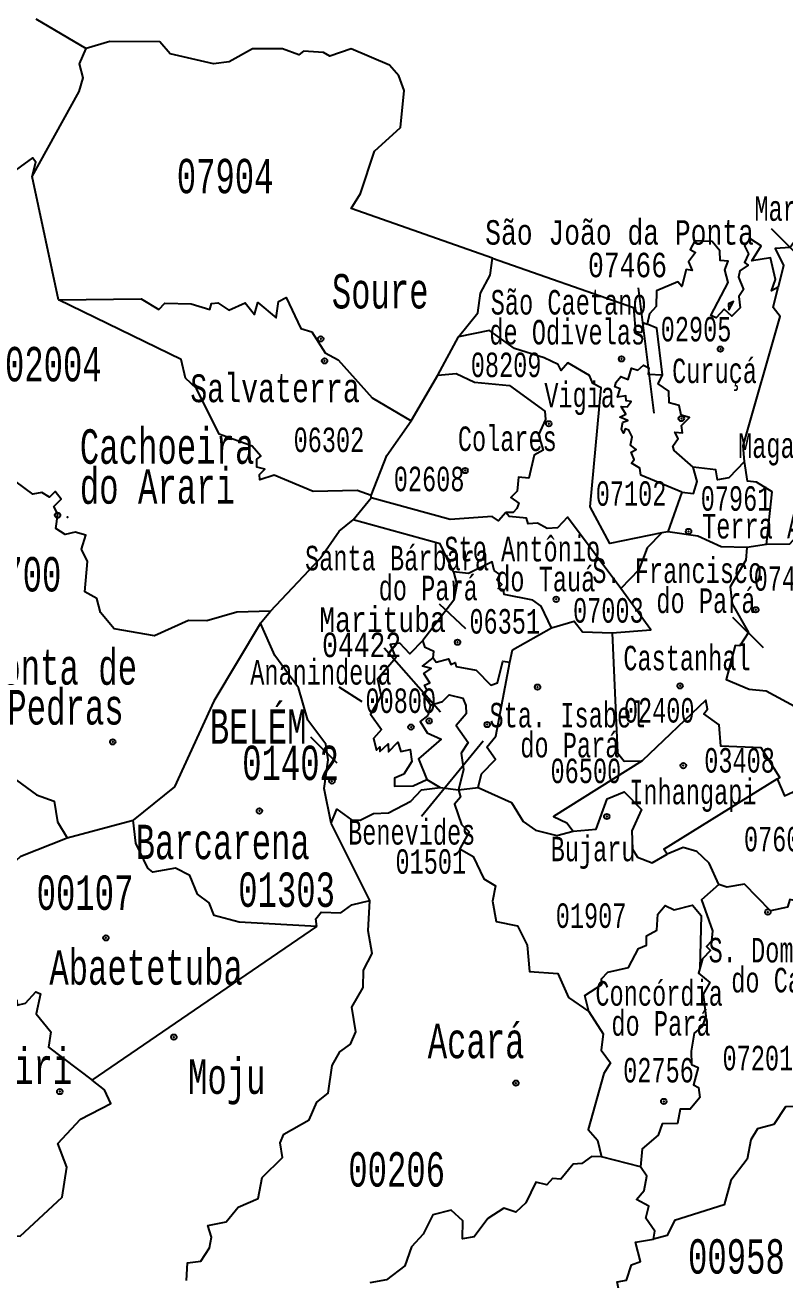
# Model space of a CAD drawing. Header units: millimetres. Extents: x 9851 to 10267, y 23387 to 23778.
# Drawn here: x 10100.57 to 10113.28, y 23701.9 to 23722.87 of the extents above; entities that cross this region are included whole.
import ezdxf
from ezdxf.enums import TextEntityAlignment as Align

# ---------------------------------------------------------------- set-up
doc = ezdxf.new("R2010")
doc.units = ezdxf.units.MM
doc.layers.add('3', color=7, linetype='Continuous')
doc.styles.add('MONOTXT', font='MONOTXT', dxfattribs={"height": 0.2})

# ---------------------------------------------------------------- blocks, each defined once
blk = doc.blocks.new('SEDE')
at = {"layer": '3', "color": 7, "linetype": 'Continuous'}
blk.add_circle((0, 0), 0.00451, dxfattribs=at)

msp = doc.modelspace()

# ---------------------------------------------------------------- linework, layer by layer
at = {"color": 7, "linetype": 'Continuous'}
for p, q in [((10101.136, 23718.282), (10100.691, 23720.344)), ((10113.568, 23718.959), (10113.06, 23719.468)), ((10111.1, 23716.387), (10110.834, 23718.482)), ((10107.477, 23717.02), (10107.824, 23717.663)), ((10107.03, 23716.256), (10107.477, 23717.02)), ((10106.363, 23714.972), (10106.361, 23715.008)), ((10111.562, 23715.066), (10111.324, 23714.403)), ((10106.061, 23714.603), (10106.363, 23714.972)), ((10111.324, 23714.403), (10111.227, 23714.385)), ((10112.977, 23714.19), (10112.646, 23714.14)), ((10107.945, 23712.782), (10107.504, 23713.194)), ((10104.512, 23712.875), (10104.681, 23713.076)), ((10112.924, 23712.461), (10112.415, 23712.97)), ((10107.521, 23711.389), (10106.579, 23712.46)), ((10106.214, 23711.561), (10105.831, 23711.804)), ((10105.795, 23710.535), (10105.357, 23710.972)), ((10108.238, 23710.905), (10107.205, 23709.643)), ((10107.296, 23710.261), (10107.519, 23710.129)), ((10107.519, 23710.129), (10107.826, 23710.091)), ((10107.826, 23710.091), (10108.153, 23710.13)), ((10101.28, 23709.287), (10102.382, 23709.582)), ((10106.342, 23708.239), (10105.694, 23709.531)), ((10101.699, 23705.232), (10105.452, 23707.804)), ((10110.868, 23703.787), (10110.219, 23703.952))]:
    msp.add_line(p, q, dxfattribs=at)
for points in [[(10100.756, 23722.978), (10101.596, 23722.482)], [(10108.395, 23718.98), (10106.03, 23719.806), (10106.184, 23720.06), (10106.418, 23720.764), (10106.852, 23721.164), (10106.915, 23721.783), (10106.828, 23722.026), (10106.67, 23722.207), (10106.029, 23722.479), (10105.672, 23722.353), (10105.568, 23722.416), (10105.232, 23722.437), (10105.153, 23722.376), (10104.878, 23722.477), (10104.378, 23722.477), (10103.989, 23722.261), (10103.728, 23722.226), (10103.004, 23722.393), (10102.828, 23722.597), (10101.992, 23722.601), (10101.596, 23722.482)], [(10100.691, 23720.344), (10101.479, 23721.762), (10101.546, 23721.991), (10101.484, 23722.229), (10101.596, 23722.482)], [(10100.691, 23720.344), (10100.753, 23720.582), (10100.701, 23720.655), (10100.135, 23720.247), (10099.981, 23720.264), (10099.895, 23720.409), (10099.785, 23720.436), (10099.462, 23719.94), (10099.309, 23719.906), (10099.094, 23720.086), (10098.836, 23719.754), (10098.676, 23719.697)], [(10114.494, 23717.781), (10114.447, 23717.908), (10114.355, 23717.905), (10114.451, 23718.123), (10114.449, 23718.2), (10114.345, 23718.249), (10114.434, 23718.315), (10114.484, 23718.535), (10114.391, 23718.76), (10114.163, 23718.994), (10113.89, 23718.815), (10113.769, 23718.866), (10113.855, 23719.065), (10113.769, 23719.305), (10113.817, 23719.369), (10113.754, 23719.425), (10113.564, 23719.426), (10113.373, 23719.155), (10113.119, 23719.142), (10113.262, 23718.857), (10113.171, 23718.494)], [(10113.171, 23718.494), (10113.062, 23718.432), (10113.127, 23718.619), (10113.041, 23718.986), (10112.733, 23718.931), (10112.885, 23719.184), (10112.715, 23719.294), (10112.607, 23719.186), (10112.676, 23719.053), (10112.608, 23718.903), (10112.671, 23718.862), (10112.53, 23718.768), (10112.506, 23718.659), (10112.591, 23718.453), (10112.511, 23718.337), (10112.534, 23718.146), (10112.395, 23718.007), (10112.269, 23718.124), (10112.133, 23717.979), (10112.044, 23718.022), (10112.333, 23718.571), (10112.277, 23718.782), (10112.335, 23718.93), (10112.201, 23718.941), (10112.195, 23719.099), (10112.067, 23719.258), (10111.78, 23719.269), (10111.698, 23719.123), (10111.791, 23719.073), (10111.673, 23718.915), (10111.731, 23718.771), (10111.634, 23718.79), (10111.561, 23718.503), (10111.491, 23718.58), (10111.134, 23718.43), (10111.13, 23718.169), (10111.017, 23718.045), (10110.983, 23717.877)], [(10107.824, 23717.663), (10108.149, 23718.063), (10108.19, 23718.394), (10108.356, 23718.696), (10108.395, 23718.98)], [(10108.395, 23718.98), (10110.752, 23718.154), (10110.787, 23717.749), (10110.892, 23717.738), (10110.922, 23717.898), (10110.983, 23717.877)], [(10112.609, 23715.577), (10112.586, 23715.838), (10113.207, 23718), (10113.088, 23718.154), (10113.171, 23718.494)], [(10101.136, 23718.282), (10102.517, 23718.298), (10102.812, 23718.122), (10102.911, 23718.224), (10103.355, 23718.212), (10103.666, 23718.121), (10103.69, 23718.22), (10103.801, 23718.232), (10103.982, 23718.106), (10104.254, 23718.229), (10104.412, 23718.037), (10104.468, 23718.237), (10104.773, 23717.98), (10104.812, 23718.252), (10104.94, 23718.32), (10105.186, 23717.8), (10105.373, 23717.748), (10105.593, 23717.395), (10105.812, 23717.278), (10106.38, 23716.641), (10107.03, 23716.256)], [(10106.361, 23715.008), (10106.127, 23715.091), (10105.392, 23715.077), (10104.74, 23715.349), (10104.504, 23715.269), (10104.494, 23715.362), (10104.584, 23715.448), (10104.451, 23715.486), (10104.451, 23715.618), (10104.516, 23715.665), (10104.375, 23715.837), (10103.82, 23716.035), (10103.444, 23716.8), (10103.256, 23716.971), (10103.187, 23717.286), (10101.136, 23718.282)], [(10112.349, 23718.106), (10112.422, 23718.256), (10112.34, 23718.217), (10112.349, 23718.106)], [(10111.227, 23714.385), (10110.353, 23714.206), (10110.026, 23714.818), (10110.212, 23716.81), (10110.074, 23716.88), (10110.015, 23717.014), (10109.656, 23717.228), (10109.544, 23717.102), (10109.494, 23717.2), (10109.257, 23717.311), (10108.761, 23717.466), (10108.345, 23717.77), (10107.824, 23717.663)], [(10111.237, 23717.029), (10111.141, 23717.809), (10110.983, 23717.877)], [(10111.562, 23715.066), (10110.872, 23715.349), (10110.856, 23715.464), (10110.718, 23715.548), (10110.761, 23715.609), (10110.712, 23715.735), (10110.799, 23715.779), (10110.704, 23715.852), (10110.732, 23715.99), (10110.673, 23716.104), (10110.612, 23716.123), (10110.583, 23716.054), (10110.549, 23716.119), (10110.574, 23716.236), (10110.659, 23716.261), (10110.521, 23716.318), (10110.623, 23716.372), (10110.545, 23716.499), (10110.646, 23716.495), (10110.714, 23716.581), (10110.629, 23716.594), (10110.624, 23716.677), (10110.485, 23716.654), (10110.528, 23716.794), (10110.442, 23716.826), (10110.463, 23716.905), (10110.541, 23717.001), (10110.66, 23716.949), (10110.717, 23717.137), (10110.823, 23717.105), (10110.917, 23717.19), (10111.008, 23717.144), (10110.997, 23717.041), (10111.237, 23717.029)], [(10107.477, 23717.02), (10107.783, 23717.05), (10108.09, 23716.904), (10108.676, 23716.85), (10109.27, 23716.419), (10109.28, 23716.283), (10109.161, 23716.024), (10109.241, 23715.768), (10109.088, 23715.686), (10109, 23715.298), (10108.826, 23715.316), (10108.807, 23715.08), (10108.699, 23714.977), (10108.833, 23714.883), (10108.802, 23714.793), (10108.74, 23714.724), (10108.618, 23714.728)], [(10111.747, 23715.482), (10111.431, 23715.764), (10111.408, 23715.836), (10111.498, 23715.963), (10111.442, 23716.07), (10111.573, 23716.06), (10111.552, 23716.18), (10111.688, 23716.313), (10111.547, 23716.354), (10111.513, 23716.513), (10111.348, 23716.558), (10111.345, 23716.755), (10111.167, 23716.876), (10111.237, 23717.029)], [(10106.361, 23715.008), (10106.624, 23715.681), (10107.03, 23716.256)], [(10111.562, 23715.066), (10111.755, 23715.045), (10111.815, 23715.246), (10111.747, 23715.482)], [(10112.609, 23715.577), (10112.347, 23715.305), (10112.154, 23715.271), (10112.127, 23715.437), (10111.747, 23715.482)], [(10112.977, 23714.19), (10113.069, 23715.071), (10112.809, 23715.235), (10112.661, 23715.248), (10112.609, 23715.577)], [(10104.681, 23713.076), (10104.115, 23713.062), (10103.617, 23712.916), (10103.306, 23712.919), (10102.741, 23712.666), (10102.065, 23712.78), (10101.838, 23713.055), (10101.774, 23713.29), (10101.575, 23713.397), (10101.616, 23713.904), (10101.518, 23714.11), (10101.59, 23714.346), (10101.414, 23714.399), (10101.243, 23714.36), (10101.09, 23714.459), (10101.121, 23714.697), (10101.058, 23714.824), (10101.177, 23714.947), (10101.075, 23715.074), (10100.981, 23714.983), (10100.852, 23715.061), (10100.706, 23715.034), (10100.425, 23715.237)], [(10108.618, 23714.728), (10108.495, 23714.586), (10108.388, 23714.659), (10107.685, 23714.606), (10106.363, 23714.972)], [(10104.681, 23713.076), (10105.512, 23713.958), (10105.826, 23714.413), (10106.061, 23714.603)], [(10107.738, 23713.733), (10107.519, 23714.2), (10106.061, 23714.603)], [(10110.541, 23713.457), (10109.65, 23714.646), (10109.478, 23714.467), (10109.308, 23714.456), (10109.144, 23714.549), (10108.989, 23714.537), (10108.963, 23714.63), (10108.67, 23714.659), (10108.618, 23714.728)], [(10111.227, 23714.385), (10110.978, 23714.134), (10110.839, 23713.768), (10110.541, 23713.457)], [(10112.646, 23714.14), (10112.22, 23714.15), (10111.83, 23714.331), (10111.324, 23714.403)], [(10113.691, 23714.223), (10113.536, 23714.385), (10113.362, 23714.195), (10112.977, 23714.19)], [(10112.646, 23714.14), (10112.632, 23713.926), (10112.371, 23713.48), (10112.404, 23713.2), (10112.676, 23712.718), (10112.528, 23712.496), (10112.452, 23712.501), (10112.302, 23711.931), (10112.687, 23711.771), (10112.969, 23711.745), (10114.33, 23711.01)], [(10109.382, 23712.798), (10109.206, 23713.162), (10109.07, 23713.258), (10108.59, 23713.352), (10108.575, 23713.432), (10108.488, 23713.453), (10108.55, 23713.524), (10108.472, 23713.596), (10108.517, 23713.69), (10108.419, 23713.757), (10108.385, 23713.902), (10107.989, 23713.707), (10107.738, 23713.733)], [(10107.738, 23713.733), (10107.795, 23713.522), (10107.748, 23713.258), (10107.226, 23712.587)], [(10110.396, 23712.712), (10111.04, 23712.766), (10110.541, 23713.457)], [(10109.382, 23712.798), (10109.761, 23712.909), (10109.899, 23712.73), (10110.396, 23712.712)], [(10104.512, 23712.875), (10103.733, 23711.573), (10103.072, 23710.138), (10102.382, 23709.582)], [(10105.694, 23709.531), (10105.575, 23710.111), (10105.644, 23710.592), (10105.604, 23710.854), (10105.304, 23711.253), (10105.149, 23711.793), (10104.752, 23712.334), (10104.512, 23712.875)], [(10108.682, 23712.225), (10108.725, 23712.432), (10109.382, 23712.798)], [(10110.396, 23712.712), (10110.486, 23710.705), (10110.597, 23710.568), (10110.895, 23710.575)], [(10107.226, 23712.587), (10107.012, 23712.363), (10106.845, 23712.54), (10106.68, 23712.518), (10106.774, 23712.293), (10106.467, 23711.94), (10106.529, 23711.658), (10106.354, 23711.354), (10106.539, 23711.1), (10106.4, 23710.947), (10106.453, 23710.752), (10106.506, 23710.81), (10106.51, 23710.729), (10106.65, 23710.86), (10106.652, 23710.723), (10106.812, 23710.887), (10106.858, 23710.728), (10107.018, 23710.764), (10107.042, 23710.561), (10106.91, 23710.353), (10106.753, 23710.283), (10106.756, 23710.149), (10107.064, 23710.157), (10107.296, 23710.261)], [(10107.398, 23712.293), (10107.41, 23712.399), (10107.267, 23712.47), (10107.226, 23712.587)], [(10107.356, 23711.507), (10107.225, 23711.696), (10107.293, 23711.758), (10107.258, 23711.84), (10107.345, 23711.879), (10107.245, 23712.035), (10107.365, 23712.118), (10107.222, 23712.156), (10107.398, 23712.293)], [(10107.398, 23712.293), (10107.453, 23712.226), (10107.658, 23712.279), (10107.697, 23712.184), (10107.77, 23712.218), (10107.785, 23712.153), (10108.118, 23712.087), (10108.368, 23711.841), (10108.476, 23711.878), (10108.565, 23712.238), (10108.682, 23712.225)], [(10108.153, 23710.13), (10108.207, 23710.354), (10108.442, 23710.594), (10108.299, 23710.801), (10108.449, 23710.986), (10108.682, 23712.225)], [(10107.356, 23711.507), (10107.557, 23711.567), (10107.667, 23711.679), (10107.895, 23711.62), (10107.946, 23711.496), (10107.952, 23711.358), (10107.785, 23711.167), (10107.985, 23710.882), (10107.867, 23710.704), (10107.906, 23710.431), (10107.826, 23710.091)], [(10107.356, 23711.507), (10107.313, 23711.334), (10107.183, 23711.229), (10107.299, 23711.042), (10107.536, 23710.937), (10107.157, 23710.608), (10107.296, 23710.261)], [(10113.156, 23710.271), (10113.197, 23710.296), (10112.889, 23710.79), (10112.211, 23710.818), (10112.182, 23711.176), (10111.93, 23711.361), (10111.987, 23711.439), (10111.96, 23711.586), (10110.895, 23710.575)], [(10099.732, 23710.758), (10100.768, 23710.004), (10101.062, 23709.9), (10101.117, 23709.556), (10101.28, 23709.287)], [(10110.895, 23710.575), (10109.413, 23709.645), (10109.634, 23709.536), (10109.741, 23709.4)], [(10113.156, 23710.271), (10113.277, 23709.987), (10113.421, 23710.054), (10113.458, 23709.948), (10113.652, 23710.035), (10113.711, 23709.872), (10114.086, 23710.096), (10114.084, 23710.3), (10114.177, 23710.324), (10114.133, 23710.455), (10114.226, 23710.486)], [(10111.316, 23709.011), (10111.261, 23709.096), (10113.156, 23710.271)], [(10105.694, 23709.531), (10105.79, 23709.765), (10106.033, 23709.586), (10106.182, 23709.579), (10106.403, 23709.695), (10106.653, 23709.702), (10107.028, 23709.897), (10107.207, 23710.09), (10107.519, 23710.129)], [(10107.826, 23710.091), (10107.859, 23709.964), (10107.758, 23709.849), (10107.873, 23709.507), (10108.001, 23709.384), (10107.844, 23709.1), (10108.071, 23708.973), (10108.247, 23708.601), (10108.445, 23708.485), (10108.391, 23708.229), (10108.457, 23707.887), (10108.809, 23707.816), (10108.972, 23707.494), (10109.012, 23707.054), (10109.485, 23707.02), (10109.665, 23706.615), (10110.005, 23706.384)], [(10108.153, 23710.13), (10108.71, 23709.878), (10108.905, 23709.557), (10109.111, 23709.413), (10109.472, 23709.324), (10109.741, 23709.4)], [(10109.741, 23709.4), (10110.125, 23709.429), (10110.309, 23709.937), (10110.598, 23710.057), (10110.886, 23709.76), (10110.722, 23709.404), (10110.735, 23709.097), (10110.82, 23708.965), (10111.066, 23708.866), (10111.316, 23709.011)], [(10105.452, 23707.804), (10104.153, 23707.874), (10103.735, 23707.99), (10103.652, 23708.197), (10103.459, 23708.342), (10103.33, 23708.658), (10103.089, 23708.78), (10102.712, 23708.715), (10102.628, 23708.777), (10102.428, 23709.199), (10102.382, 23709.582)], [(10099.211, 23707.779), (10100.501, 23708.979), (10101.28, 23709.287)], [(10112.179, 23708.504), (10112.019, 23708.864), (10111.811, 23709.056), (10111.583, 23709.126), (10111.316, 23709.011)], [(10112.179, 23708.504), (10111.889, 23708.247), (10112.072, 23707.732), (10112.056, 23707.56), (10111.973, 23707.468), (10112.042, 23707.402), (10111.904, 23707.264), (10111.864, 23707.099)], [(10114.567, 23708.497), (10114.46, 23708.441), (10114.374, 23708.486), (10114.347, 23708.364), (10114.186, 23708.311), (10114.122, 23708.407), (10113.966, 23708.288), (10113.953, 23708.417), (10113.816, 23708.427), (10113.565, 23708.322), (10113.515, 23708.22), (10113.368, 23708.257), (10113.328, 23708.127), (10113.046, 23708.068), (10112.611, 23708.51), (10112.313, 23708.461), (10112.179, 23708.504)], [(10103.272, 23701.883), (10103.291, 23702.182), (10103.512, 23702.208), (10103.659, 23702.429), (10103.69, 23702.608), (10103.629, 23702.805), (10103.94, 23702.865), (10104.141, 23703.112), (10104.472, 23703.257), (10104.542, 23703.61), (10104.883, 23703.94), (10104.842, 23704.185), (10104.903, 23704.332), (10105.325, 23704.572), (10105.456, 23704.867), (10105.646, 23705.018), (10105.71, 23705.479), (10105.838, 23705.707), (10106.018, 23705.837), (10106.107, 23706.041), (10106.039, 23706.454), (10106.227, 23706.783), (10106.237, 23707.073), (10106.38, 23707.353), (10106.312, 23707.733), (10106.342, 23708.239)], [(10105.452, 23707.804), (10105.437, 23707.931), (10105.528, 23708.042), (10105.858, 23708.03), (10106.04, 23708.166), (10106.342, 23708.239)], [(10110.005, 23706.384), (10109.936, 23706.653), (10110.221, 23706.835), (10110.216, 23706.931), (10110.323, 23707.042), (10110.666, 23707.117), (10110.833, 23707.435), (10110.97, 23707.492), (10110.969, 23707.649), (10111.141, 23707.742), (10111.156, 23708.012), (10111.282, 23708.155), (10111.432, 23708.085), (10111.738, 23708.158), (10111.884, 23707.989), (10111.864, 23707.099)], [(10099.211, 23707.779), (10099.742, 23707.177), (10099.732, 23707.028), (10099.593, 23706.877), (10099.625, 23706.778), (10099.793, 23706.679), (10099.954, 23706.713), (10099.99, 23706.57), (10100.315, 23706.868), (10100.38, 23706.838), (10100.31, 23706.617), (10100.435, 23706.571), (10100.441, 23706.489), (10100.581, 23706.52), (10100.753, 23706.709), (10100.835, 23706.677), (10100.761, 23706.345), (10101.006, 23706.041), (10100.968, 23705.788), (10101.699, 23705.232)], [(10111.864, 23707.099), (10111.839, 23707.022), (10112.03, 23706.867), (10111.916, 23706.675), (10111.961, 23706.305), (10111.899, 23706.131), (10111.768, 23706.022), (10111.716, 23705.722), (10111.724, 23705.496), (10111.831, 23705.447), (10111.753, 23705.159), (10111.841, 23705.113), (10111.861, 23704.943), (10111.701, 23704.75), (10111.533, 23704.752), (10111.49, 23704.508), (10111.231, 23704.505), (10111.166, 23704.316), (10110.897, 23704.089), (10110.868, 23703.787)], [(10110.005, 23706.384), (10110.242, 23706.01), (10110.211, 23705.736), (10110.366, 23705.527), (10110.258, 23705.346), (10109.993, 23704.411), (10110.149, 23704.23), (10110.219, 23703.952)], [(10098.438, 23700.663), (10098.91, 23701.021), (10099.179, 23701.131), (10099.175, 23701.317), (10099.364, 23701.597), (10099.654, 23701.748), (10099.719, 23702.166), (10099.85, 23702.387), (10100.261, 23702.633), (10100.494, 23702.629), (10101.195, 23703.278), (10101.272, 23703.781), (10101.125, 23704.177), (10101.499, 23704.581), (10102.01, 23704.844), (10101.905, 23705.074), (10101.699, 23705.232)], [(10114.886, 23704.794), (10113.293, 23704.788), (10113.1, 23704.495), (10112.826, 23704.423), (10112.713, 23704.235), (10112.654, 23703.914), (10112.378, 23703.559), (10112.271, 23703.152), (10111.435, 23702.89), (10111.317, 23702.639), (10111.085, 23702.579)], [(10110.219, 23703.952), (10110.047, 23703.96), (10109.89, 23703.841), (10109.744, 23703.832), (10109.538, 23703.58), (10109.397, 23703.589), (10109.301, 23703.482), (10109.118, 23703.53), (10108.952, 23703.182), (10108.781, 23703.029), (10108.583, 23703.095), (10108.313, 23702.92), (10108.087, 23702.615), (10107.892, 23702.584), (10107.897, 23702.881), (10107.704, 23703.06), (10107.397, 23702.981), (10107.236, 23702.661), (10107.037, 23702.45), (10106.927, 23702.132), (10106.622, 23701.897), (10106.341, 23701.845)], [(10111.085, 23702.579), (10111.107, 23702.712), (10110.957, 23702.925), (10111.006, 23703.127), (10110.801, 23703.239), (10110.928, 23703.392), (10110.974, 23703.632), (10110.868, 23703.787)], [(10111.236, 23699.626), (10110.942, 23699.737), (10110.711, 23699.592), (10110.553, 23699.839), (10110.266, 23699.859), (10110.288, 23700.063), (10110.451, 23700.361), (10110.263, 23700.517), (10110.539, 23700.747), (10110.384, 23700.861), (10110.211, 23701.164), (10110.222, 23701.393), (10110.301, 23701.546), (10110.515, 23701.67), (10110.48, 23701.864), (10110.632, 23701.89), (10110.717, 23702.148), (10110.87, 23702.204), (10110.785, 23702.528), (10111.085, 23702.579)]]:
    msp.add_lwpolyline(points, dxfattribs=at)
for p in [(10112.377, 23718.207), (10105.519, 23717.627), (10112.205, 23717.457), (10105.585, 23717.26), (10110.552, 23717.293), (10111.552, 23716.296), (10109.335, 23716.21), (10107.935, 23715.427), (10101.286, 23714.646), (10111.672, 23714.41), (10109.458, 23713.274), (10112.799, 23713.099), (10107.808, 23712.557), (10109.147, 23711.807), (10111.53, 23711.827), (10107.333, 23711.241), (10107.03, 23711.138), (10108.305, 23711.18), (10102.041, 23710.891), (10111.585, 23710.493), (10105.708, 23710.235), (10104.494, 23709.735), (10110.305, 23709.643), (10112.999, 23708.046), (10101.927, 23707.613), (10103.063, 23705.955), (10108.785, 23705.185), (10101.155, 23705.043), (10111.258, 23704.88)]:
    msp.add_point(p, dxfattribs=at)

# ---------------------------------------------------------------- block references
for p, xscale, yscale, zscale, rotation in [((10105.519, 23717.627), 9.999977999378986, 9.999977999378986, 10, 0.1269994290178127), ((10110.552, 23717.293), 10.00001885312944, 10.00001885312944, 10, 0.1112574274372892), ((10112.205, 23717.457), 10.00001615422052, 10.00001615422052, 10, 0.1029865101146922), ((10105.585, 23717.26), 9.999979147880714, 9.999979147880714, 10, 0.1299342798237481), ((10111.552, 23716.296), 10.00002089490185, 10.00002089490185, 10, 0.1171271079057445), ((10109.335, 23716.21), 9.999977690704899, 9.999977690704899, 10, 0.126199015045338), ((10107.935, 23715.427), 9.999982638162871, 9.999982638162871, 10, 0.1384720236902117), ((10101.119, 23714.68), 10, 10, 10, 0.1654192356468289), ((10111.672, 23714.41), 9.999981303286217, 9.999981303286217, 10, 0.1352703704405577), ((10109.458, 23713.274), 9.99998915587557, 9.99998915587557, 10, 0.1531462563808192), ((10112.799, 23713.099), 9.999985049332174, 9.999985049332174, 10, 0.1440749147842474), ((10107.808, 23712.557), 10, 10, 10, 0.1646188244060949), ((10111.53, 23711.827), 10, 10, 10, 0.1603499633779772), ((10109.147, 23711.807), 10, 10, 10, 0.1675536653056191), ((10107.333, 23711.241), 10, 10, 10, 0.1776921997328514), ((10107.03, 23711.138), 10, 10, 10, 0.1792930199572839), ((10108.305, 23711.18), 10, 10, 10, 0.1755577723358293), ((10102.041, 23710.891), 9.999999999999998, 9.999999999999998, 9.999999999999998, 0.1926331773708493), ((10111.585, 23710.493), 10, 10, 10, 0.1728897374050238), ((10105.708, 23710.235), 10, 10, 10, 0.1899651475126714), ((10104.494, 23709.735), 10.00001248451422, 10.00001248451422, 10, 0.1969020234014718), ((10110.305, 23709.643), 10, 10, 10, 0.1840954789410617), ((10112.999, 23708.046), 10.00000000000001, 10.00000000000001, 10.00000000000001, 0.1918327685005874), ((10101.927, 23707.613), 9.999979060493537, 9.999979060493537, 10, 0.2177136294242062), ((10103.063, 23705.955), 9.999986497399576, 9.999986497399576, 10, 0.2286525587141401), ((10108.785, 23705.185), 9.999984833683307, 9.999984833683307, 10, 0.2262513317335844), ((10101.155, 23705.043), 10, 10, 10, 0.237457050706787), ((10111.258, 23704.88), 9.999983734296839, 9.999983734296839, 10, 0.2246505133044845)]:
    msp.add_blockref('SEDE', p, dxfattribs=dict(at, xscale=xscale, yscale=yscale, zscale=zscale, rotation=rotation))

# ---------------------------------------------------------------- texts
at = {"color": 7, "linetype": 'Continuous', "style": 'MONOTXT'}
for s, height, width, p in [('07904', 0.5749, 0.65, (10103.921, 23720.351)), ('02905', 0.4097, 0.666662, (10111.798, 23717.791)), ('02004', 0.575, 0.650001, (10101.047, 23717.206)), ('06302', 0.4097, 0.666669, (10105.657, 23715.941)), ('02608', 0.4097, 0.666669, (10107.333, 23715.286)), ('07102', 0.4097, 0.666664, (10110.711, 23715.043)), ('05700', 0.575, 0.650001, (10100.372, 23713.693)), ('07003', 0.4098, 0.666664, (10110.331, 23713.089)), ('02400', 0.4097, 0.666667, (10111.182, 23711.418)), ('01402', 0.5751, 0.649998, (10105.015, 23710.54)), ('03408', 0.4098, 0.666664, (10112.526, 23710.582)), ('07607', 0.4098, 0.666664, (10113.19, 23709.265)), ('01501', 0.4097, 0.666664, (10107.361, 23708.891)), ('00107', 0.5752, 0.650001, (10101.577, 23708.37)), ('02756', 0.4098, 0.666671, (10111.17, 23705.401)), ('00206', 0.5753, 0.649998, (10106.79, 23703.743))]:
    msp.add_text(s, height=height, dxfattribs=dict(at, width=width)).set_placement(p, align=Align.MIDDLE)
for s, height, width, p in [('Marapanim', 0.4096, 0.666664, (10114.901, 23719.602)), ('06351', 0.4097, 0.666669, (10109.189, 23712.701)), ('Ananindeua', 0.4097, 0.666667, (10106.705, 23711.848)), ('BEL%%201M', 0.5751, 0.649998, (10105.282, 23710.859)), ('Acar%%225', 0.5752, 0.65, (10108.928, 23705.602)), ('Igarap%%233-Miri', 0.57526, 0.649996, (10101.363, 23705.172))]:
    msp.add_text(s, height=height, dxfattribs=dict(at, width=width)).set_placement(p, align=Align.RIGHT)
for s, height, width, p in [('S%%227o Jo%%227o da Ponta', 0.40964, 0.74563, (10108.271, 23719.613)), ('Marituba', 0.4097, 0.74563, (10105.496, 23713.138)), ('Moju', 0.5752, 0.649997, (10103.301, 23705.581))]:
    msp.add_text(s, height=height, dxfattribs=dict(at, width=width)).set_placement(p, align=Align.TOP_LEFT)
for s, height, width, p in [('07466', 0.4096, 0.745633, (10109.991, 23718.659)), ('Soure', 0.575, 0.649999, (10105.706, 23718.137)), ('Colares', 0.4097, 0.666664, (10107.814, 23715.754)), ('Terra Alta', 0.4104, 0.666667, (10111.899, 23714.291)), ('04422', 0.4097, 0.74563, (10105.543, 23712.307))]:
    msp.add_text(s, height=height, dxfattribs=dict(at, width=width)).set_placement(p)
for s, height, rotation, width, p in [('S%%227o Caetano ', 0.41068, 359.9976, 0.666667, (10111.207, 23718.035)), ('de Odivelas', 0.41068, 359.9976, 0.666667, (10110.947, 23717.535)), ('Salvaterra', 0.4643, 0, 0.70588, (10106.174, 23716.57)), ('Santa B%%225rbara ', 0.41036, 359.9996, 0.666669, (10108.573, 23713.758)), ('Sto Ant%%244nio ', 0.41073, 359.9976, 0.666662, (10110.432, 23713.908)), ('S. Francisco ', 0.41063, 359.9983, 0.666667, (10113.143, 23713.547)), ('do Tau%%225', 0.41073, 359.9976, 0.666662, (10110.113, 23713.407)), ('do Par%%225', 0.41036, 359.9996, 0.666669, (10108.147, 23713.258)), ('do Par%%225', 0.41063, 359.9983, 0.666667, (10112.793, 23713.046)), ('Ponta de ', 0.5769, 359.9983, 0.650001, (10102.773, 23711.848)), ('Pedras', 0.5769, 359.9983, 0.650001, (10102.224, 23711.181))]:
    msp.add_text(s, height=height, rotation=rotation, dxfattribs=dict(at, width=width)).set_placement(p, align=Align.RIGHT)
for s, height, rotation, width, p in [('08209', 0.4097, 360, 0.666667, (10108.621, 23717.194)), ('07409', 0.4097, 0, 0.666667, (10113.353, 23713.623)), ('00800', 0.4097, 360, 0.666664, (10106.859, 23711.579)), ('06500', 0.4098, 0, 0.666664, (10109.955, 23710.406)), ('01303', 0.5752, 0, 0.650001, (10104.949, 23708.42)), ('01907', 0.4098, 0, 0.666664, (10110.042, 23707.986)), ('07201', 0.4099, 360, 0.666667, (10112.832, 23705.604)), ('00958', 0.5753, 360, 0.650002, (10112.473, 23702.288))]:
    msp.add_text(s, height=height, rotation=rotation, dxfattribs=dict(at, width=width)).set_placement(p, align=Align.MIDDLE)
for s, height, width, p in [('Curu%%231%%225 ', 0.40966, 0.666664, (10113.053, 23717.299)), ('Benevides', 0.4098, 0.666671, (10108.106, 23709.583)), ('Barcarena', 0.5751, 0.650002, (10105.336, 23709.505)), ('Bujaru', 0.4098, 0.666669, (10110.785, 23709.305))]:
    msp.add_text(s, height=height, dxfattribs=dict(at, width=width)).set_placement(p, align=Align.TOP_RIGHT)
for s, height, rotation, width, p in [('Vigia', 0.4097, 360, 0.666664, (10109.26, 23716.482)), ('Cachoeira', 0.5769, 359.9983, 0.650001, (10101.49, 23715.54)), ('do Arari', 0.5769, 359.9983, 0.650001, (10101.49, 23714.873))]:
    msp.add_text(s, height=height, rotation=rotation, dxfattribs=dict(at, width=width)).set_placement(p)
at = {"color": 7, "linetype": 'Continuous', "style": 'MONOTXT', "width": 0.666667}
msp.add_text('Magalh%%227es ', height=0.41048, rotation=359.9984, dxfattribs=at).set_placement((10114.869, 23716.049), align=Align.TOP_RIGHT)
at = {"color": 7, "linetype": 'Continuous', "style": 'MONOTXT'}
for s, height, width, p in [('07961', 0.4097, 0.666669, (10112.467, 23715.165)), ('Inhangapi', 0.4098, 0.666669, (10111.745, 23710.257)), ('Abaetetuba', 0.5752, 0.65, (10102.599, 23707.406))]:
    msp.add_text(s, height=height, dxfattribs=dict(at, width=width)).set_placement(p, align=Align.TOP_CENTER)
for s, height, rotation, width, p in [('Castanhal', 0.4097, 0, 0.666664, (10111.646, 23712.087)), ('Conc%%243rdia ', 0.41072, 359.9983, 0.666667, (10111.299, 23706.48)), ('do Par%%225 ', 0.41072, 359.9983, 0.666667, (10111.33, 23705.979))]:
    msp.add_text(s, height=height, rotation=rotation, dxfattribs=dict(at, width=width)).set_placement(p, align=Align.CENTER)
for s, height, rotation, width, p in [('Sta. Isabel ', 0.41074, 359.9983, 0.666664, (10109.765, 23711.543)), ('do Par%%225 ', 0.41074, 359.9983, 0.666664, (10109.806, 23711.042)), ('S. Domingos ', 0.41063, 359.9976, 0.666667, (10113.429, 23707.614)), ('do Capim', 0.4106, 359.9976, 0.666667, (10113.334, 23707.113))]:
    msp.add_text(s, height=height, rotation=rotation, dxfattribs=dict(at, width=width)).set_placement(p, align=Align.TOP_CENTER)

doc.saveas('drawing.dxf')
